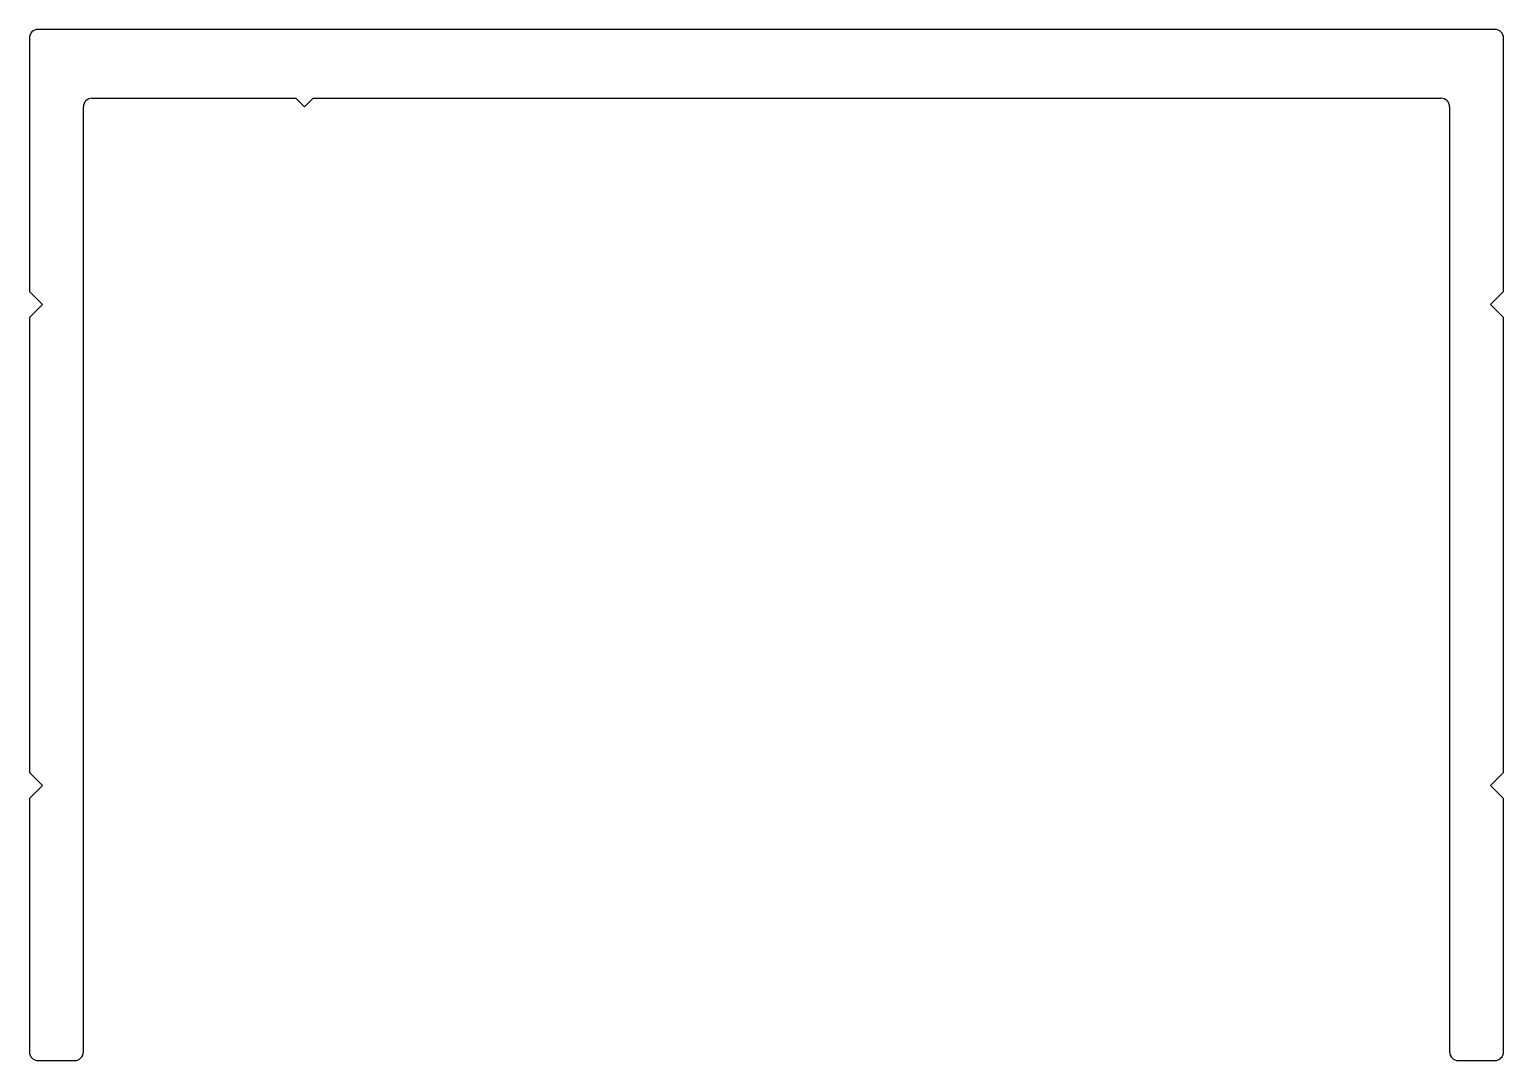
# Model space of a CAD drawing. Extents: x -25.9 to 17, y -12.7 to 17.3.
import ezdxf

# ---------------------------------------------------------------- set-up
doc = ezdxf.new("R2010")
doc.units = 0
doc.header["$MEASUREMENT"] = 0
doc.layers.get('0').update_dxf_attribs({"linetype": 'CONTINUOUS'})

msp = doc.modelspace()

# ---------------------------------------------------------------- linework, layer by layer
for p, q in [((16.788, 17.269), (-25.602, 17.269)), ((-25.852, 17.019), (-25.852, 9.649)), ((17.038, 9.649), (17.038, 17.019)), ((-24.282, -12.481), (-24.282, 15.019)), ((-24.032, 15.269), (-18.102, 15.269)), ((-18.102, 15.269), (-17.852, 15.019)), ((-17.852, 15.019), (-17.602, 15.269)), ((-17.602, 15.269), (15.218, 15.269)), ((15.468, 15.019), (15.468, -12.481)), ((-25.852, 9.649), (-25.472, 9.269)), ((16.658, 9.269), (17.038, 9.649)), ((-25.472, 9.269), (-25.852, 8.889)), ((17.038, 8.889), (16.658, 9.269)), ((-25.852, 8.889), (-25.852, -4.351)), ((17.038, -4.351), (17.038, 8.889)), ((-25.852, -4.351), (-25.472, -4.731)), ((16.658, -4.731), (17.038, -4.351)), ((-25.472, -4.731), (-25.852, -5.111)), ((-25.852, -5.111), (-25.852, -12.481)), ((17.038, -5.111), (16.658, -4.731)), ((17.038, -12.481), (17.038, -5.111)), ((-25.602, -12.731), (-24.532, -12.731)), ((15.718, -12.731), (16.788, -12.731))]:
    msp.add_line(p, q)
for centre, start, end in [((-25.602, 17.019), 90, 180), ((16.788, 17.019), 360, 90), ((-24.032, 15.019), 90, 180), ((15.218, 15.019), 0, 90), ((-25.602, -12.481), 180, 270), ((-24.532, -12.481), 270, 0), ((15.718, -12.481), 180, 270), ((16.788, -12.481), 270, 0)]:
    msp.add_arc(centre, 0.25, start, end)

doc.saveas('drawing.dxf')
